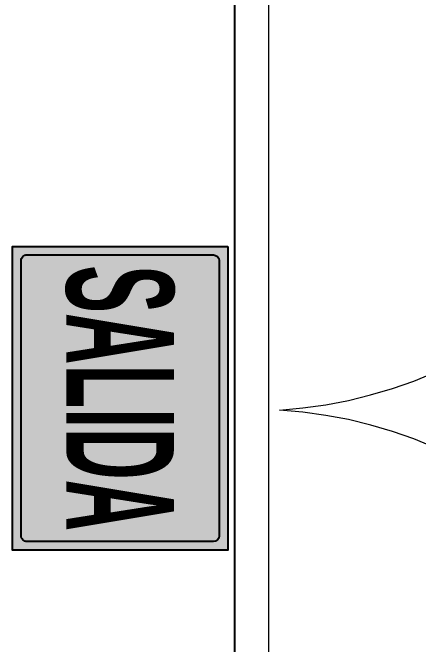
# Model space of a CAD drawing. Header units: millimetres. Extents: x 2107.8 to 2199.3, y 1778.1 to 1795.2.
# Drawn here: x 2184.319 to 2185.508, y 1790.814 to 1792.663 of the extents above; entities that cross this region are included whole.
import ezdxf
from ezdxf.enums import TextEntityAlignment as Align

# ---------------------------------------------------------------- set-up
doc = ezdxf.new("R2010")
doc.units = ezdxf.units.MM
doc.linetypes.add('CENTRO', pattern=[2, 1.25, -0.25, 0.25, -0.25])
doc.layers.get('0').update_dxf_attribs({"true_color": 0xf7f7f7})
doc.layers.add('0-Simb Color 0-122-0', color=7, linetype='Continuous', true_color=0x007a00)
doc.layers.add('0-Simb Color 255-255-214', color=7, linetype='Continuous', true_color=0xffffd6)
doc.layers.add('0-Simb Señalización EV17', color=7, linetype='Continuous')
for name, color, linetype, lineweight in [('A_MAMPARAS_PUERTAS', 251, 'Continuous', 5), ('AR_EJES', 8, 'CENTRO', 5), ('LAYER 8', 250, 'Continuous', 60)]:
    doc.layers.add(name, color=color, linetype=linetype, lineweight=lineweight)
doc.styles.add('COMIN Simb Señalizacion 2', font='ARIALNB.TTF')

# ---------------------------------------------------------------- blocks, each defined once
blk = doc.blocks.new('A$C1FDD0FC0')
at = {"layer": 'A_MAMPARAS_PUERTAS', "color": 251, "lineweight": 0}
for p, q in [((0.03600070404399958, 0.9642828806115631), (0.03780070412949499, 0.9642828806115631)), ((0.03600070404399958, 0.9642828806115631), (0.03780070412949499, 0.9642828806115631)), ((2.21220070389154, 0.9642828806115631), (2.214000703977035, 0.9642828806115631)), ((2.21220070389154, 0.9642828806115631), (2.214000703977035, 0.9642828806115631))]:
    blk.add_line(p, q, dxfattribs=at)
for points in [[(0.03600070404399958, 0.9642828806115631), (7.04010744811967e-07, 0.9642828806115631), (7.04010744811967e-07, 1.063282879270446), (0.03600070404399958, 1.063282879270446)], [(0.03600070404399958, 0.9642828806115631), (7.04010744811967e-07, 0.9642828806115631), (7.04010744811967e-07, 1.063282879270446), (0.03600070404399958, 1.063282879270446)], [(2.214000703977035, 0.9642828806115631), (2.250000704010745, 0.9642828806115631), (2.250000704010745, 1.063282879270446), (2.214000703977035, 1.063282879270446)], [(2.214000703977035, 0.9642828806115631), (2.250000704010745, 0.9642828806115631), (2.250000704010745, 1.063282879270446), (2.214000703977035, 1.063282879270446)], [(0.05580070414634974, 0.0002847573534836556), (0.03780070412949499, 0.0002847573534836556), (0.03780070412949499, 0.9642828806115631), (0.05580070414634974, 0.9642828806115631)], [(0.05580070414634974, 0.0002847573534836556), (0.03780070412949499, 0.0002847573534836556), (0.03780070412949499, 0.9642828806115631), (0.05580070414634974, 0.9642828806115631)], [(2.19420070387514, 0.002082883454932016), (2.21220070389154, 0.002082883454932016), (2.21220070389154, 0.9642828806115631), (2.19420070387514, 0.9642828806115631)], [(2.19420070387514, 0.002082883454932016), (2.21220070389154, 0.002082883454932016), (2.21220070389154, 0.9642828806115631), (2.19420070387514, 0.9642828806115631)]]:
    blk.add_lwpolyline(points, close=True, dxfattribs=at)
for centre, radius, start, end in [((0.09605879899208958, 1.030574287066884), 1.03107576309293, 267.7623318465676, 356.3131961348474), ((0.09605879899208958, 1.030574287066884), 1.03107576309293, 267.7623318465676, 356.3131961348474), ((2.152390731890591, 1.03077352702303), 1.029539952562129, 183.7034224556466, 272.3274413704754), ((2.152390731890591, 1.03077352702303), 1.029539952562129, 183.7034224556466, 272.3274413704754)]:
    blk.add_arc(centre, radius, start, end, dxfattribs=at)
blk = doc.blocks.new('fvv')
at = {"layer": '0-Simb Color 0-122-0'}
h = blk.add_hatch(color=256, dxfattribs=at)
edge = h.paths.add_edge_path()
edge.add_line((2374.971555286532, 1452.508173191415), (2375.438323141345, 1452.508173191415))
edge.add_arc((2375.438323141345, 1452.498418239518), 0.009754951897093633, 1.3354792827158235e-09, 90, ccw=False)
edge.add_line((2375.448078093243, 1452.498418239518), (2375.448078093243, 1452.181667432012))
edge.add_arc((2375.438323141345, 1452.181667432012), 0.009754951897321007, 270, 359.9999999986645, ccw=False)
edge.add_line((2375.438323141345, 1452.171912480115), (2374.971555286532, 1452.171912480115))
edge.add_arc((2374.971555286532, 1452.181667432012), 0.00975495189686626, 180, 270, ccw=False)
edge.add_line((2374.961800334635, 1452.181667432012), (2374.961800334635, 1452.498418239518))
edge.add_arc((2374.971555286532, 1452.498418239518), 0.00975495189686626, 90, 180, ccw=False)
at = {"layer": '0-Simb Color 255-255-214'}
h = blk.add_hatch(color=256, dxfattribs=at)
h.paths.add_polyline_path([(2375.462548310316, 1452.522643408489), (2374.947330117561, 1452.522643408489), (2374.947330117561, 1452.157442263041), (2375.462548310316, 1452.157442263041)])
h.paths.add_polyline_path([(2375.438323141345, 1452.508173191415), (2374.971555286532, 1452.508173191415, 0.4142135623730951), (2374.961800334635, 1452.498418239518), (2374.961800334635, 1452.181667432012, 0.4142135623730951), (2374.971555286532, 1452.171912480115), (2375.438323141346, 1452.171912480115, 0.4142135623730955), (2375.448078093243, 1452.181667432012), (2375.448078093243, 1452.498418239518, 0.414213562379922)], flags=16)
blk.add_lwpolyline([(2374.971555286532, 1452.508173191415), (2375.438323141345, 1452.508173191415, -0.4142135623730951), (2375.448078093243, 1452.498418239518), (2375.448078093243, 1452.181667432012, -0.4142135623730961), (2375.438323141345, 1452.171912480115), (2374.971555286532, 1452.171912480115, -0.4142135623730951), (2374.961800334635, 1452.181667432012), (2374.961800334635, 1452.498418239518, -0.4142135623730986)], format="xyb", close=True, dxfattribs=at)
at = {"layer": '0-Simb Señalización EV17'}
blk.add_lwpolyline([(2374.947330117561, 1452.522643408489), (2375.462548310316, 1452.522643408489), (2375.462548310316, 1452.157442263041), (2374.947330117561, 1452.157442263041)], close=True, dxfattribs=at)
at = {"layer": '0-Simb Color 255-255-214', "style": 'COMIN Simb Señalizacion 2', "width": 0.58}
blk.add_text('SALIDA', height=0.1824700285946128, dxfattribs=at).set_placement((2375.204939213939, 1452.340042835765), align=Align.MIDDLE_CENTER)

msp = doc.modelspace()

# ---------------------------------------------------------------- linework, layer by layer
at = {"color": 7}
msp.add_line((2184.969998073002, 1790.015017816288), (2184.969998073002, 1792.984892626158), dxfattribs=at)
at = {"layer": 'AR_EJES', "ltscale": 3}
msp.add_line((2185.068776137447, 1794.429002889495), (2185.068776137447, 1780.565759126719), dxfattribs=at)

# ---------------------------------------------------------------- block references
at = {"color": 7, "xscale": 1.319944359941935, "yscale": 1.319944359941935, "zscale": 1.319944359941935, "rotation": 90}
msp.add_blockref('A$C1FDD0FC0', (2186.373472312518, 1790.015016887033), dxfattribs=at)
at = {"layer": 'LAYER 8', "color": 9, "xscale": 1.725189541311447, "yscale": 1.725189541311447, "zscale": 1.725189541311447, "rotation": 270}
msp.add_blockref('fvv', (-320.9278930695568, 5889.213191452665), dxfattribs=at)

doc.saveas('drawing.dxf')
